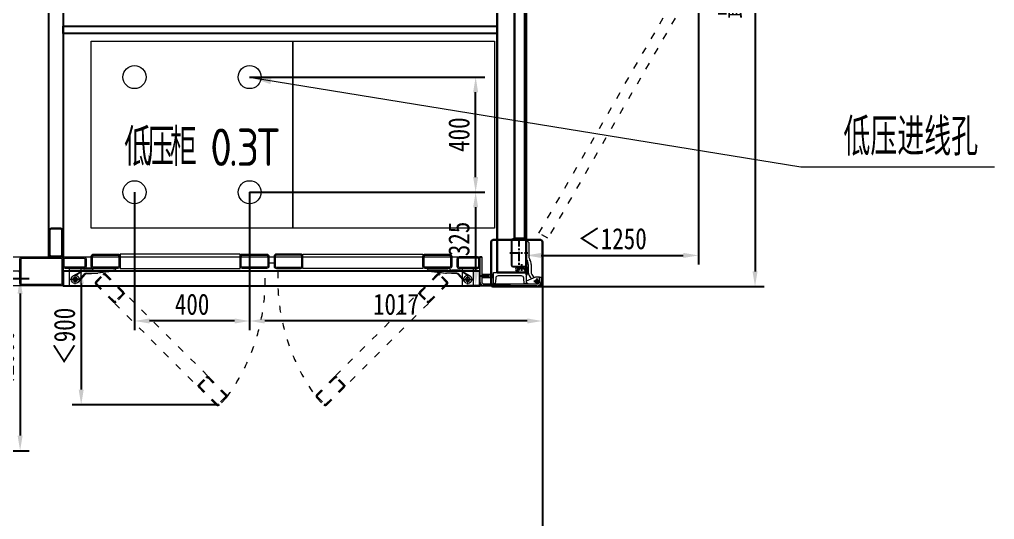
# Model space of a CAD drawing. Header units: millimetres. Extents: x 0 to 87554, y -20854 to 20404.
# Drawn here: x 11251 to 14638, y 4134 to 5872 of the extents above; entities that cross this region are included whole.
import ezdxf

# ---------------------------------------------------------------- set-up
doc = ezdxf.new("R2010")
doc.units = ezdxf.units.MM
doc.linetypes.add('ACAD_ISO03W100', pattern=[30, 12, -18])
doc.linetypes.add('CENTER', pattern=[50.8, 31.75, -6.35, 6.35, -6.35])
doc.layers.get('0').update_dxf_attribs({"lineweight": 15})
doc.layers.get('Defpoints').update_dxf_attribs({"lineweight": 15})
for name, color, linetype, lineweight in [('AM_0', 7, 'Continuous', 30), ('CO', 7, 'Continuous', 9), ('THICK', 7, 'Continuous', 0), ('标注', 1, 'Continuous', 18)]:
    doc.layers.add(name, color=color, linetype=linetype, lineweight=lineweight)
doc.layers.add('CT', color=4, linetype='CENTER')
doc.styles.get("Standard").update_dxf_attribs({"font": 'isocp.shx', "width": 0.707, "bigfont": 'hztxt.shx'})
doc.styles.add('txtstyle_200', font='tssdeng.shx', dxfattribs={"bigfont": 'hztxt.shx'})
doc.styles.add('仿宋', font='', dxfattribs={"width": 0.8})
doc.styles.get('仿宋').set_extended_font_data('仿宋_gb2312')
doc.dimstyles.new('12倍', dxfattribs={"dimscale": 21, "dimtxt": 3.5, "dimasz": 2.5, "dimexe": 1.5, "dimexo": 0, "dimgap": 1, "dimtad": 1, "dimtoh": 1, "dimdsep": 46, "dimtxsty": '仿宋', "dimcen": 2.5, "dimdle": 5, "dimclrd": 4, "dimclre": 4, "dimclrt": 3, "dimadec": 0, "dimazin": 0, "dimtfac": 1, "dimtmove": 0, "dimatfit": 3, "dimfxl": 1, "dimtolj": 1, "dimarcsym": 0})
doc.dimstyles.new('DJ', dxfattribs={"dimtxt": 75, "dimasz": 75, "dimexe": 20, "dimexo": 0, "dimgap": 20, "dimtad": 1, "dimdec": 1, "dimtxsty": 'Standard', "dimcen": 10, "dimclrd": 95, "dimclre": 95, "dimclrt": 95, "dimadec": 0, "dimazin": 0, "dimtfac": 1, "dimtdec": 1, "dimtmove": 1, "dimatfit": 3, "dimfxl": 1, "dimlwd": 13, "dimlwe": 15, "dimarcsym": 0})

# ---------------------------------------------------------------- blocks, each defined once
blk = doc.blocks.new('*D103')
at = {"layer": 'Defpoints', "color": 0, "lineweight": -3, "transparency": 16777216}
for p in [(13609.3, 6010.9), (13010.4, 5130.1), (13609.3, 5052)]:
    blk.add_point(p, dxfattribs=at)
at = {"layer": 'THICK', "color": 4, "linetype": 'Continuous', "lineweight": -2, "transparency": 16777216}
for p, q in [((13609.3, 6010.9), (13609.3, 5020.5)), ((13010.4, 5130.1), (13010.4, 5020.5)), ((13062.9, 5052), (13556.8, 5052))]:
    blk.add_line(p, q, dxfattribs=at)
at = {"layer": 'THICK', "color": 4, "lineweight": -3, "transparency": 16777216}
for points in [[(13062.9, 5060.7), (13062.9, 5043.2), (13010.4, 5052)], [(13556.8, 5060.7), (13556.8, 5043.2), (13609.3, 5052)]]:
    blk.add_solid(points, dxfattribs=at)
at = {"layer": 'THICK', "color": 3, "lineweight": -3, "transparency": 16777216, "insert": (13309.8, 5109.7), "char_height": 73.5, "attachment_point": 5, "style": '仿宋'}
blk.add_mtext('\\A1;＜1250', dxfattribs=at)
blk = doc.blocks.new('*D48')
at = {"layer": 'Defpoints', "color": 0, "lineweight": -3, "transparency": 16777216}
for p in [(7009.4, 5045.2), (13067.4, 5045.2), (7009.4, 4009.9)]:
    blk.add_point(p, dxfattribs=at)
at = {"layer": 'THICK', "color": 4, "linetype": 'Continuous', "lineweight": -2, "transparency": 16777216}
for p, q in [((7009.4, 5045.2), (7009.4, 3978.4)), ((13067.4, 5045.2), (13067.4, 3978.4)), ((13014.9, 4009.9), (7061.9, 4009.9))]:
    blk.add_line(p, q, dxfattribs=at)
at = {"layer": 'THICK', "color": 4, "lineweight": -3, "transparency": 16777216}
for points in [[(7061.9, 4018.7), (7061.9, 4001.2), (7009.4, 4009.9)], [(13014.9, 4018.7), (13014.9, 4001.2), (13067.4, 4009.9)]]:
    blk.add_solid(points, dxfattribs=at)
at = {"layer": 'THICK', "color": 3, "lineweight": -3, "transparency": 16777216, "insert": (10111.4, 4093.9), "char_height": 73.5, "attachment_point": 5, "style": '仿宋'}
blk.add_mtext('\\A1;最大长度 6058{\\H0.7x;\\S+0^ -5;}', dxfattribs=at)
blk = doc.blocks.new('*D49')
at = {"layer": 'Defpoints', "color": 0, "lineweight": -3, "transparency": 16777216}
for p in [(13020.7, 7381.8), (13020.7, 4943.8), (13805.9, 4943.8)]:
    blk.add_point(p, dxfattribs=at)
at = {"layer": 'THICK', "color": 4, "linetype": 'Continuous', "lineweight": -2, "transparency": 16777216}
for p, q in [((13020.7, 7381.8), (13837.4, 7381.8)), ((13805.9, 7329.3), (13805.9, 4996.3)), ((13020.7, 4943.8), (13837.4, 4943.8))]:
    blk.add_line(p, q, dxfattribs=at)
at = {"layer": 'THICK', "color": 4, "lineweight": -3, "transparency": 16777216}
for points in [[(13797.2, 7329.3), (13814.7, 7329.3), (13805.9, 7381.8)], [(13797.2, 4996.3), (13814.7, 4996.3), (13805.9, 4943.8)]]:
    blk.add_solid(points, dxfattribs=at)
at = {"layer": 'THICK', "color": 3, "lineweight": -3, "transparency": 16777216, "insert": (13722, 6162.8), "char_height": 73.5, "attachment_point": 5, "rotation": 90, "style": '仿宋'}
blk.add_mtext('\\A1;最大宽度 2438{\\H0.7x;\\S+0^ -5;}', dxfattribs=at)
blk = doc.blocks.new('gt56y77')
at = {"layer": 'CO'}
for p, q in [((-95.6, 6.5), (-96.9, 2)), ((-95.6, 6.5), (-96.9, 2)), ((-96.9, 0), (-96.9, 2)), ((-96.9, 0), (-96.9, 2)), ((-91.9, -3), (-96.9, 0)), ((-96.9, 0), (-35, -10.3)), ((-91.9, -3), (-96.9, 0)), ((-96.9, 0), (-35, -10.3)), ((-18.2, 2.6), (-19.5, 3.9)), ((-18.2, 2.6), (-19.5, 3.9)), ((12.4, 0), (-12.4, 0)), ((12.4, 0), (-12.4, 0)), ((-91.9, -3), (-35, -10.3)), ((-91.9, -3), (-35, -10.3)), ((6.1, -12.8), (-33.4, -10.5)), ((6.1, -12.8), (-33.4, -10.5)), ((4.4, -10), (-31.5, -10.5)), ((4.4, -10), (-31.5, -10.5)), ((9.5, -14.5), (32.6, -40.8)), ((9.5, -14.5), (32.6, -40.8)), ((26.6, -29.9), (12, -13.4)), ((26.6, -29.9), (12, -13.4)), ((49.9, -19.2), (17.2, -1.2)), ((49.9, -19.2), (17.2, -1.2)), ((49.9, -19.2), (17.2, -1.2)), ((49.9, -19.2), (17.2, -1.2)), ((38.6, -15.3), (17.4, -1.6)), ((38.6, -15.3), (17.4, -1.6)), ((38.6, -15.3), (17.4, -1.6)), ((38.6, -15.3), (17.4, -1.6)), ((26.2, -31.5), (60.2, -31.5)), ((26.2, -31.5), (60.2, -31.5)), ((26.2, -31.5), (60.2, -31.5)), ((26.2, -31.5), (60.2, -31.5)), ((27.2, -31.5), (59.6, -31.5)), ((27.2, -31.5), (59.6, -31.5)), ((27.2, -31.5), (59.6, -31.5)), ((27.2, -31.5), (59.6, -31.5)), ((43.1, -48.3), (43.1, -14.3)), ((43.1, -48.3), (43.1, -14.3)), ((43.1, -48.3), (43.1, -14.3)), ((43.1, -48.3), (43.1, -14.3)), ((43.1, -47.6), (43.1, -14.8)), ((43.1, -47.6), (43.1, -14.8)), ((43.1, -47.6), (43.1, -14.8)), ((43.1, -47.6), (43.1, -14.8))]:
    blk.add_line(p, q, dxfattribs=at)
for points in [[(85.1, 14.5), (85.1, 38.5, 0.414214), (77.1, 46.5), (13.1, 46.5, 0.414214), (5.1, 38.5), (5.1, 14.5, 0.414214), (13.1, 6.5), (77.1, 6.5, 0.414214)], [(81.1, 14.5), (81.1, 38.5, 0.414214), (77.1, 42.5), (13.1, 42.5, 0.414214), (9.1, 38.5), (9.1, 14.5, 0.414214), (13.1, 10.5), (77.1, 10.5, 0.414214)]]:
    blk.add_lwpolyline(points, format="xyb", close=True, dxfattribs=at)
blk.add_lwpolyline([(63.1, 6.5), (23.1, 6.5), (23.1, -53.5), (63.1, -53.5)], close=True, dxfattribs=at)
blk.add_lwpolyline([(63.1, 6.5), (23.1, 6.5), (23.1, -53.5), (63.1, -53.5)], close=True, dxfattribs=at)
blk.add_lwpolyline([(63.1, 6.5), (23.1, 6.5), (23.1, -53.5), (63.1, -53.5)], close=True, dxfattribs=at)
blk.add_lwpolyline([(63.1, 6.5), (23.1, 6.5), (23.1, -53.5), (63.1, -53.5)], close=True, dxfattribs=at)
blk.add_lwpolyline([(63.1, 6.5), (23.1, 6.5), (23.1, -53.5), (63.1, -53.5)], close=True, dxfattribs=at)
blk.add_lwpolyline([(63.1, 6.5), (23.1, 6.5), (23.1, -53.5), (63.1, -53.5)], close=True, dxfattribs=at)
for radius in [14, 14, 14, 14, 8, 8, 8, 8, 6.25, 6.25, 6.25, 6.25]:
    blk.add_circle((43.1, -31.5), radius, dxfattribs=at)
for centre, radius, start, end in [((-25.4, -1.5), 8, 42.7094, 90), ((-25.4, -1.5), 8, 42.7094, 90), ((-12.4, 8), 8, 222.7094, 270), ((-12.4, 8), 8, 222.7094, 270), ((12, -10), 10, 57.1125, 90), ((12, -10), 10, 57.1125, 90), ((12.4, -10), 10, 61.1779, 90), ((12.4, -10), 10, 61.1779, 90), ((-31.9, 14.5), 25, 262.682, 270.7922), ((-31.9, 14.5), 25, 262.682, 270.7922), ((4.5, -20), 10, 41.3869, 90.7922), ((4.5, -20), 10, 41.3869, 90.7922), ((5.8, -17.8), 5, 41.3869, 86.5491), ((5.8, -17.8), 5, 41.3869, 86.5491), ((15.4, -39.8), 15, 16.724, 41.3869), ((15.4, -39.8), 15, 16.724, 41.3869), ((15.4, -39.8), 15, 16.724, 41.3869), ((15.4, -39.8), 15, 16.724, 41.3869), ((46.8, -2.7), 15, 237.1125, 262.7898), ((46.8, -2.7), 15, 237.1125, 262.7898), ((46.8, -2.7), 15, 237.1125, 262.7898), ((46.8, -2.7), 15, 237.1125, 262.7898)]:
    blk.add_arc(centre, radius, start, end, dxfattribs=at)
at = {"layer": 'THICK', "lineweight": -3}
blk.add_line((-95.6, 6.5), (-25.2, 6.5), dxfattribs=at)
blk.add_line((-95.6, 6.5), (-25.2, 6.5), dxfattribs=at)
blk = doc.blocks.new('gy677')
at = {"lineweight": -3}
blk.add_line((-15, 94), (-9, 94), dxfattribs=at)
at = {"layer": 'CO'}
for p, q in [((-15, 9), (-15, 94)), ((-9, 94), (-9, 9)), ((0, 0), (183, 0)), ((192, 9), (192, 24)), ((192, 24), (198, 24)), ((198, 24), (198, 9)), ((183, -6), (0, -6))]:
    blk.add_line(p, q, dxfattribs=at)
for centre, radius, start, end in [((0, 9), 15, 180, 270), ((0, 9), 9, 180, 270), ((183, 9), 9, 270, 0), ((183, 9), 15, 270, 360)]:
    blk.add_arc(centre, radius, start, end, dxfattribs=at)
blk = doc.blocks.new('*D162')
at = {"layer": 'Defpoints', "color": 0, "lineweight": -3}
for p in [(12050.4, 5271.8), (13067.4, 5001.5), (12050.4, 4824)]:
    blk.add_point(p, dxfattribs=at)
at = {"layer": 'THICK', "color": 4, "linetype": 'Continuous', "lineweight": -2}
for p, q in [((12050.4, 5271.8), (12050.4, 4792.5)), ((13067.4, 5001.5), (13067.4, 4792.5)), ((13014.9, 4824), (12102.9, 4824))]:
    blk.add_line(p, q, dxfattribs=at)
at = {"layer": 'THICK', "color": 4, "lineweight": -3}
for points in [[(12102.9, 4832.8), (12102.9, 4815.3), (12050.4, 4824)], [(13014.9, 4832.8), (13014.9, 4815.3), (13067.4, 4824)]]:
    blk.add_solid(points, dxfattribs=at)
at = {"layer": 'THICK', "color": 3, "lineweight": -3, "insert": (12558.9, 4881.8), "char_height": 73.5, "attachment_point": 5, "style": '仿宋'}
blk.add_mtext('\\A1;1017', dxfattribs=at)
blk = doc.blocks.new('*D163')
at = {"layer": 'Defpoints', "color": 0, "lineweight": -3}
for p in [(11650.4, 5271.8), (12050.4, 5271.8), (11650.4, 4824)]:
    blk.add_point(p, dxfattribs=at)
at = {"layer": 'THICK', "color": 4, "linetype": 'Continuous', "lineweight": -2}
for p, q in [((11650.4, 5271.8), (11650.4, 4792.5)), ((12050.4, 5271.8), (12050.4, 4792.5)), ((11997.9, 4824), (11702.9, 4824))]:
    blk.add_line(p, q, dxfattribs=at)
at = {"layer": 'THICK', "color": 4, "lineweight": -3}
for points in [[(11702.9, 4832.8), (11702.9, 4815.3), (11650.4, 4824)], [(11997.9, 4832.8), (11997.9, 4815.3), (12050.4, 4824)]]:
    blk.add_solid(points, dxfattribs=at)
at = {"layer": 'THICK', "color": 3, "lineweight": -3, "insert": (11850.4, 4881.8), "char_height": 73.5, "attachment_point": 5, "style": '仿宋'}
blk.add_mtext('\\A1;400', dxfattribs=at)
blk = doc.blocks.new('*D164')
at = {"layer": 'Defpoints', "color": 0, "lineweight": -3}
for p in [(12050.4, 5271.8), (12835.5, 4946.8), (12956.9, 4946.8)]:
    blk.add_point(p, dxfattribs=at)
at = {"layer": 'THICK', "color": 4, "linetype": 'Continuous', "lineweight": -2}
for p, q in [((12050.4, 5271.8), (12867, 5271.8)), ((12835.5, 5219.3), (12835.5, 4999.3)), ((12956.9, 4946.8), (12804, 4946.8))]:
    blk.add_line(p, q, dxfattribs=at)
at = {"layer": 'THICK', "color": 4, "lineweight": -3}
for points in [[(12826.7, 5219.3), (12844.2, 5219.3), (12835.5, 5271.8)], [(12826.7, 4999.3), (12844.2, 4999.3), (12835.5, 4946.8)]]:
    blk.add_solid(points, dxfattribs=at)
at = {"layer": 'THICK', "color": 3, "lineweight": -3, "insert": (12777.7, 5109.3), "char_height": 73.5, "attachment_point": 5, "rotation": 90, "style": '仿宋'}
blk.add_mtext('\\A1;325', dxfattribs=at)
blk = doc.blocks.new('*D165')
at = {"layer": 'Defpoints', "color": 0, "lineweight": -3}
for p in [(12050.4, 5671.8), (12835.5, 5671.8), (12050.4, 5271.8)]:
    blk.add_point(p, dxfattribs=at)
at = {"layer": 'THICK', "color": 4, "linetype": 'Continuous', "lineweight": -2}
for p, q in [((12050.4, 5671.8), (12867, 5671.8)), ((12835.5, 5324.3), (12835.5, 5619.3)), ((12050.4, 5271.8), (12867, 5271.8))]:
    blk.add_line(p, q, dxfattribs=at)
at = {"layer": 'THICK', "color": 4, "lineweight": -3}
for points in [[(12826.7, 5619.3), (12844.2, 5619.3), (12835.5, 5671.8)], [(12826.7, 5324.3), (12844.2, 5324.3), (12835.5, 5271.8)]]:
    blk.add_solid(points, dxfattribs=at)
at = {"layer": 'THICK', "color": 3, "lineweight": -3, "insert": (12777.7, 5471.8), "char_height": 73.5, "attachment_point": 5, "rotation": 90, "style": '仿宋'}
blk.add_mtext('\\A1;400', dxfattribs=at)
blk = doc.blocks.new('*D166')
at = {"layer": 'Defpoints', "color": 0, "lineweight": -3}
for p in [(11543.3, 5006.8), (11465.2, 4532.9), (11933.9, 4532.9)]:
    blk.add_point(p, dxfattribs=at)
at = {"layer": 'THICK', "color": 4, "linetype": 'Continuous', "lineweight": -2}
for p, q in [((11543.3, 5006.8), (11433.7, 5006.8)), ((11465.2, 4954.3), (11465.2, 4585.4)), ((11933.9, 4532.9), (11433.7, 4532.9))]:
    blk.add_line(p, q, dxfattribs=at)
at = {"layer": 'THICK', "color": 4, "lineweight": -3}
for points in [[(11456.5, 4954.3), (11474, 4954.3), (11465.2, 5006.8)], [(11456.5, 4585.4), (11474, 4585.4), (11465.2, 4532.9)]]:
    blk.add_solid(points, dxfattribs=at)
at = {"layer": 'THICK', "color": 3, "lineweight": -3, "insert": (11407.5, 4769.9), "char_height": 73.5, "attachment_point": 5, "rotation": 90, "style": '仿宋'}
blk.add_mtext('\\A1;＜900', dxfattribs=at)
blk = doc.blocks.new('*D168')
at = {"layer": 'Defpoints', "color": 0, "lineweight": -3}
for p in [(11174.9, 4971.8), (10597.8, 4373.2), (11253, 4373.2)]:
    blk.add_point(p, dxfattribs=at)
at = {"layer": 'THICK', "color": 4, "linetype": 'Continuous', "lineweight": -2}
for p, q in [((11174.9, 4971.8), (11284.5, 4971.8)), ((11253, 4919.3), (11253, 4425.7)), ((10597.8, 4373.2), (11284.5, 4373.2))]:
    blk.add_line(p, q, dxfattribs=at)
at = {"layer": 'THICK', "color": 4, "lineweight": -3}
for points in [[(11244.2, 4919.3), (11261.7, 4919.3), (11253, 4971.8)], [(11244.2, 4425.7), (11261.7, 4425.7), (11253, 4373.2)]]:
    blk.add_solid(points, dxfattribs=at)
at = {"layer": 'THICK', "color": 3, "lineweight": -3, "insert": (11195.2, 4672.5), "char_height": 73.5, "attachment_point": 5, "rotation": 90, "style": '仿宋'}
blk.add_mtext('\\A1;＜1000', dxfattribs=at)

msp = doc.modelspace()

# ---------------------------------------------------------------- linework, layer by layer
msp.add_line((12117.388, 5026.67), (12135.388, 5026.67))
at = {"lineweight": -3}
for points in [[(11402.388, 5046.757), (11352.388, 5046.757), (11352.388, 7278.757), (11402.388, 7278.757)], [(11402.388, 5848.757), (12910.388, 5848.757), (12910.388, 5823.757), (11402.388, 5823.757)], [(12850.387, 4996.756), (11402.388, 4996.756), (11402.388, 4946.757), (12850.387, 4946.757)]]:
    msp.add_lwpolyline(points, close=True, dxfattribs=at)
at = {"color": 87, "lineweight": 13}
for points in [[(11500.388, 5796.757), (12200.388, 5796.757), (12200.388, 5146.757), (11500.388, 5146.757)], [(12200.388, 5796.757), (12900.388, 5796.757), (12900.388, 5146.757), (12200.388, 5146.757)]]:
    msp.add_lwpolyline(points, close=True, dxfattribs=at)
at = {"color": 6, "lineweight": 13}
for centre in [(11650.388, 5671.757), (12050.388, 5671.757), (11650.388, 5271.757), (12050.388, 5271.757)]:
    msp.add_circle(centre, 40, dxfattribs=at)
at = {"layer": 'AM_0'}
for points in [[(12910.388, 7332.757), (13010.388, 7332.757), (13010.388, 4992.757), (12910.388, 4992.757)], [(12970.389, 5110.757), (12970.389, 6053.757), (13006.389, 6053.757), (13006.389, 5110.757)]]:
    msp.add_lwpolyline(points, close=True, dxfattribs=at)
msp.add_lwpolyline([(13067.387, 5099.757, 0.41421356), (13061.387, 5105.757), (12895.387, 5105.757, 0.41421356), (12889.387, 5099.757), (12889.387, 4949.757, 0.41421356), (12895.387, 4943.757), (13052.887, 4943.757, 0.41421356), (13067.387, 4958.257)], format="xyb", close=True, dxfattribs=at)
at = {"layer": 'CO'}
for p, q in [((13010.388, 5101.757), (13010.388, 5047.886)), ((13015.888, 5101.757), (13010.388, 5101.757)), ((13020.388, 5097.257), (13015.888, 5101.757)), ((13020.388, 5097.257), (13020.388, 5047.886)), ((13018.388, 5020.757), (13018.388, 4994.392)), ((13028.388, 5020.757), (13028.388, 4994.392)), ((11437.64, 4981.023), (11470.344, 4999.018)), ((11444.389, 4951.929), (11444.389, 4985.965)), ((11444.389, 4951.929), (11444.389, 4985.965)), ((11444.389, 4952.618), (11444.389, 4985.465)), ((11444.389, 4952.618), (11444.389, 4985.465)), ((11448.894, 4984.932), (11470.117, 4998.655)), ((11478.015, 4985.74), (11454.893, 4959.501)), ((11460.909, 4970.329), (11475.483, 4986.869)), ((11475.165, 5000.257), (11499.887, 5000.257)), ((11481.465, 4987.425), (11520.894, 4989.803)), ((11483.124, 4990.256), (11519.044, 4989.76)), ((11505.765, 5002.831), (11507.014, 5004.183)), ((11584.389, 5000.257), (11522.574, 4989.961)), ((11579.389, 4997.257), (11522.574, 4989.961)), ((11579.389, 4997.257), (11584.389, 5000.257)), ((11583.099, 5006.757), (11584.389, 5002.257)), ((11584.389, 5000.257), (11584.389, 5002.257)), ((12977.378, 4998.09), (12975.33, 5001.288)), ((13005.186, 5006.475), (12982.486, 5006.475)), ((12987.486, 5005.275), (12987.486, 5006.475)), ((13002.456, 5005.275), (12987.486, 5005.275)), ((13008.108, 4997.476), (13004.183, 5004.275)), ((13009.494, 4997.475), (13005.223, 5004.875)), ((13009.5, 4997.475), (13008.113, 4997.475)), ((13035.532, 4979.071), (13039.85, 4975.448)), ((11461.373, 4968.757), (11427.337, 4968.757)), ((11461.373, 4968.757), (11427.337, 4968.757)), ((11460.327, 4968.757), (11427.95, 4968.757)), ((11460.327, 4968.757), (11427.95, 4968.757)), ((13029.104, 4971.411), (13029.57, 4971.02))]:
    msp.add_line(p, q, dxfattribs=at)
for points in [[(11394.388, 5146.757), (11360.388, 5146.757, 0.41421356), (11352.388, 5138.757), (11352.388, 5054.757, 0.41421356), (11360.388, 5046.757), (11394.388, 5046.757, 0.41421356), (11402.388, 5054.757), (11402.388, 5138.757, 0.41421356)], [(11394.388, 5142.757), (11360.388, 5142.757, 0.41421356), (11356.388, 5138.757), (11356.388, 5054.757, 0.41421356), (11360.388, 5050.757), (11394.388, 5050.757, 0.41421356), (11398.388, 5054.757), (11398.388, 5138.757, 0.41421356)], [(13004.639, 5010.757), (12966.139, 5010.757, -0.41421356), (12960.389, 5016.507), (12960.389, 5105.007, -0.41421356), (12966.139, 5110.757), (13004.639, 5110.757, -0.41421356), (13010.389, 5105.007), (13010.389, 5016.507, -0.41421356)], [(13004.639, 5013.057), (12966.139, 5013.057, -0.41421356), (12962.689, 5016.507), (12962.689, 5105.007, -0.41421356), (12966.139, 5108.457), (13004.639, 5108.457, -0.41421356), (13008.089, 5105.007), (13008.089, 5016.507, -0.41421356)], [(11260.388, 5046.757), (11394.388, 5046.757, -0.41421356), (11402.388, 5038.757), (11402.388, 4954.757, -0.41421356), (11394.388, 4946.757), (11260.388, 4946.757, -0.41421356), (11252.388, 4954.757), (11252.388, 5038.757, -0.41421356)], [(11402.388, 5014.757), (11402.388, 5038.757, -0.41421356), (11410.388, 5046.757), (11474.388, 5046.757, -0.41421356), (11482.388, 5038.757), (11482.388, 5014.757, -0.41421356), (11474.388, 5006.757), (11410.388, 5006.757, -0.41421356)], [(11500.388, 5014.756), (11500.388, 5048.756, -0.41421356), (11508.388, 5056.756), (11592.388, 5056.756, -0.41421356), (11600.388, 5048.756), (11600.388, 5014.756, -0.41421356), (11592.388, 5006.756), (11508.388, 5006.756, -0.41421356)], [(11504.388, 5014.756), (11504.388, 5048.756, -0.41421356), (11508.388, 5052.756), (11592.388, 5052.756, -0.41421356), (11596.388, 5048.756), (11596.388, 5014.756, -0.41421356), (11592.388, 5010.756), (11508.388, 5010.756, -0.41421356)], [(12017.388, 5014.756), (12017.388, 5048.756, -0.41421356), (12025.388, 5056.756), (12109.388, 5056.756, -0.41421356), (12117.388, 5048.756), (12117.388, 5014.756, -0.41421356), (12109.388, 5006.756), (12025.388, 5006.756, -0.41421356)], [(12021.388, 5014.756), (12021.388, 5048.756, -0.41421356), (12025.388, 5052.756), (12109.388, 5052.756, -0.41421356), (12113.388, 5048.756), (12113.388, 5014.756, -0.41421356), (12109.388, 5010.756), (12025.388, 5010.756, -0.41421356)], [(12235.388, 5014.756), (12235.388, 5048.756, 0.41421356), (12227.388, 5056.756), (12143.388, 5056.756, 0.41421356), (12135.388, 5048.756), (12135.388, 5014.756, 0.41421356), (12143.388, 5006.756), (12227.388, 5006.756, 0.41421356)], [(12231.388, 5014.756), (12231.388, 5048.756, 0.41421356), (12227.388, 5052.756), (12143.388, 5052.756, 0.41421356), (12139.388, 5048.756), (12139.388, 5014.756, 0.41421356), (12143.388, 5010.756), (12227.388, 5010.756, 0.41421356)], [(12652.387, 5014.756), (12652.387, 5048.756, -0.41421356), (12660.387, 5056.756), (12744.387, 5056.756, -0.41421356), (12752.387, 5048.756), (12752.387, 5014.756, -0.41421356), (12744.387, 5006.756), (12660.387, 5006.756, -0.41421356)], [(12656.387, 5014.756), (12656.387, 5048.756, -0.41421356), (12660.387, 5052.756), (12744.387, 5052.756, -0.41421356), (12748.387, 5048.756), (12748.387, 5014.756, -0.41421356), (12744.387, 5010.756), (12660.387, 5010.756, -0.41421356)], [(11260.388, 5042.757), (11394.388, 5042.757, -0.41421356), (11398.388, 5038.757), (11398.388, 4954.757, -0.41421356), (11394.388, 4950.757), (11260.388, 4950.757, -0.41421356), (11256.388, 4954.757), (11256.388, 5038.757, -0.41421356)], [(11406.388, 5014.757), (11406.388, 5038.757, -0.41421356), (11410.388, 5042.757), (11474.388, 5042.757, -0.41421356), (11478.388, 5038.757), (11478.388, 5014.757, -0.41421356), (11474.388, 5010.757), (11410.388, 5010.757, -0.41421356)], [(11252.388, 4991.757, 0.41421356), (11247.388, 4996.757), (11207.388, 4996.757, 0.41421356), (11202.388, 4991.757), (11202.388, 4976.757, 0.41421356), (11207.388, 4971.757), (11247.388, 4971.757, 0.41421356), (11252.388, 4976.757)], [(13002.577, 4973.455, 0.38887873), (12994.608, 4980.757), (12913.168, 4980.757, 0.38887873), (12905.199, 4973.455), (12903.388, 4952.757), (12897.388, 4952.757), (12897.388, 4992.757), (13010.388, 4992.757), (13010.388, 4952.757), (13004.388, 4952.757)], [(13048.388, 4952.757, 0.41421356), (13057.388, 4961.757), (13057.388, 4976.757), (13042.888, 4976.757), (13010.388, 4962.757), (13010.388, 4958.757), (13017.388, 4952.757), (13017.388, 4952.757)]]:
    msp.add_lwpolyline(points, format="xyb", close=True, dxfattribs=at)
for points in [[(12850.387, 4946.757), (7163.387, 4946.757), (7163.387, 5046.757), (12850.387, 5046.757)], [(11424.389, 5006.757), (11464.389, 5006.757), (11464.389, 4946.757), (11424.389, 4946.757)], [(11424.389, 5006.757), (11464.389, 5006.757), (11464.389, 4946.757), (11424.389, 4946.757)]]:
    msp.add_lwpolyline(points, close=True, dxfattribs=at)
msp.add_lwpolyline([(12897.388, 4985.758), (12856.387, 4985.758), (12856.387, 4975.758), (12897.388, 4975.758)], dxfattribs=at)
for centre, radius in [((11444.389, 4968.757), 14), ((11444.389, 4968.757), 14), ((11444.389, 4968.757), 8), ((11444.389, 4968.757), 8), ((11444.389, 4968.757), 6.25), ((11444.389, 4968.757), 6.25), ((13048.388, 4961.757), 6.35)]:
    msp.add_circle(centre, radius, dxfattribs=at)
for centre, radius, start, end in [((13040.388, 5047.886), 30, 180, 212.85988), ((13040.388, 5047.886), 20, 180, 212.85988), ((12987.63, 4998.103), 29.999, 319.3433, 40.8513), ((12998.388, 5020.757), 20, 0, 32.85988), ((12998.388, 5020.757), 30, 0, 32.85988), ((11440.75, 4997.528), 15, 277.210189, 302.887483), ((11440.75, 4997.528), 15, 277.210189, 302.887483), ((11475.547, 4990.257), 10, 90, 122.887483), ((11475.165, 4990.257), 10, 90, 118.822069), ((11482.986, 4980.257), 10, 89.207825, 138.61312), ((11481.766, 4982.434), 5, 93.450888, 138.61312), ((11499.887, 5008.257), 8, 270, 317.29061), ((11512.892, 4998.757), 8, 90, 137.29061), ((11519.389, 5014.757), 25, 269.207825, 277.317974), ((12980.386, 5004.525), 6, 89.9999, 212.6393), ((12988.328, 5005.103), 13, 212.639, 251.7393), ((12982.486, 5003.475), 3, 89.9999, 199.1358), ((12993.929, 5007.103), 15, 197.5869, 253.0084), ((13002.456, 5003.275), 3.2, 30.0018, 89.99992), ((13002.456, 5003.275), 2, 29.9977, 89.99992), ((13005.186, 5001.475), 5, 19.5685, 89.99992), ((12981.629, 4993.103), 30, 343.3317, 19.5663), ((13048.388, 4994.392), 30, 180, 230), ((13048.388, 4994.392), 20, 180, 230), ((11472.163, 4960.412), 15, 138.61312, 163.276009), ((11472.163, 4960.412), 15, 138.61312, 163.276009)]:
    msp.add_arc(centre, radius, start, end, dxfattribs=at)
at = {"layer": 'CT'}
for p, q in [((12985.389, 5114.698), (12985.389, 4999.696)), ((12953.986, 5060.757), (13016.497, 5060.757)), ((12995.524, 4997.944), (12995.524, 5021.151)), ((12851.779, 4980.758), (12901.8, 4980.758)), ((13057.902, 4961.757), (13037.861, 4961.757)), ((13048.388, 4971.696), (13048.388, 4951.942))]:
    msp.add_line(p, q, dxfattribs=at)
at = {"layer": 'THICK', "lineweight": -3}
msp.add_line((11583.099, 5006.757), (11512.743, 5006.756), dxfattribs=at)
at = {"layer": 'THICK', "color": 4, "linetype": 'ACAD_ISO03W100', "ltscale": 2}
for points in [[(13055.339, 5129.795), (13526.839, 5946.457), (13558.016, 5928.457), (13086.516, 5111.795)], [(11904.242, 4633.353), (11616.922, 4920.674), (11581.566, 4885.318), (11868.887, 4597.998)], [(12348.533, 4633.353), (12635.854, 4920.674), (12671.209, 4885.318), (12383.889, 4597.998)]]:
    msp.add_lwpolyline(points, close=True, dxfattribs=at)
at = {"layer": 'THICK'}
for points in [[(12017.388, 5056.756), (11600.388, 5056.756), (11600.388, 5006.756), (12017.388, 5006.756)], [(12235.388, 5056.756), (12652.387, 5056.756), (12652.387, 5006.756), (12235.388, 5006.756)]]:
    msp.add_lwpolyline(points, close=True, dxfattribs=at)
at = {"layer": 'THICK', "color": 4, "linetype": 'ACAD_ISO03W100', "ltscale": 2}
for points in [[(11516.512, 4961.686), (11540.554, 4985.728, -0.41421356), (11551.868, 4985.728), (11611.265, 4926.331, -0.41421356), (11611.265, 4915.017), (11587.223, 4890.975, -0.41421356), (11575.909, 4890.975), (11516.512, 4950.372, -0.41421356)], [(11519.341, 4958.858), (11543.382, 4982.899, -0.41421356), (11549.039, 4982.899), (11608.436, 4923.502, -0.41421356), (11608.436, 4917.845), (11584.395, 4893.804, -0.41421356), (11578.738, 4893.804), (11519.341, 4953.201, -0.41421356)], [(12736.263, 4961.686), (12712.221, 4985.728, 0.41421356), (12700.908, 4985.728), (12641.511, 4926.331, 0.41421356), (12641.511, 4915.017), (12665.552, 4890.975, 0.41421356), (12676.866, 4890.975), (12736.263, 4950.372, 0.41421356)], [(12733.434, 4958.858), (12709.393, 4982.899, 0.41421356), (12703.736, 4982.899), (12644.339, 4923.502, 0.41421356), (12644.339, 4917.845), (12668.381, 4893.804, 0.41421356), (12674.038, 4893.804), (12733.434, 4953.201, 0.41421356)], [(11874.543, 4603.655), (11898.585, 4627.697, -0.41421356), (11909.899, 4627.697), (11969.296, 4568.3, -0.41421356), (11969.296, 4556.986), (11945.254, 4532.944, -0.41421356), (11933.94, 4532.944), (11874.543, 4592.341, -0.41421356)], [(11877.372, 4600.827), (11901.413, 4624.868, -0.41421356), (11907.07, 4624.868), (11966.467, 4565.471, -0.41421356), (11966.467, 4559.814), (11942.426, 4535.773, -0.41421356), (11936.769, 4535.773), (11877.372, 4595.17, -0.41421356)], [(12378.232, 4603.655), (12354.19, 4627.697, 0.41421356), (12342.877, 4627.697), (12283.48, 4568.3, 0.41421356), (12283.48, 4556.986), (12307.521, 4532.944, 0.41421356), (12318.835, 4532.944), (12378.232, 4592.341, 0.41421356)], [(12375.403, 4600.827), (12351.362, 4624.868, 0.41421356), (12345.705, 4624.868), (12286.308, 4565.471, 0.41421356), (12286.308, 4559.814), (12310.35, 4535.773, 0.41421356), (12316.006, 4535.773), (12375.403, 4595.17, 0.41421356)]]:
    msp.add_lwpolyline(points, format="xyb", close=True, dxfattribs=at)
for centre, start, end in [((11410.958, 4968.757), 323.645509, 2.312711), ((12841.818, 4968.757), 177.687289, 216.354491)]:
    msp.add_arc(centre, 693.827, start, end, dxfattribs=at)

# ---------------------------------------------------------------- block references
at = {"lineweight": -3}
for name, p in [('gt56y77', (12765.25, 5000.257)), ('gy677', (12865.386, 4952.757))]:
    msp.add_blockref(name, p, dxfattribs=at)

# ---------------------------------------------------------------- texts
at = {"layer": '标注', "color": 1, "insert": (14112.893, 5181.653), "char_height": 130, "width": 1197.11505, "attachment_point": 7, "style": 'txtstyle_200'}
msp.add_mtext('{\\Fgbenor,gbcbig|c134;低压进线孔 \\P }', dxfattribs=at)
at = {"layer": '标注', "color": 1, "lineweight": 0, "insert": (11614.611, 5362.555), "char_height": 130, "width": 564.76759, "attachment_point": 7, "style": 'txtstyle_200'}
msp.add_mtext('{\\Fgbenor,gbcbig|c134;\\T0.8;低压柜 0.3T}', dxfattribs=at)

# ---------------------------------------------------------------- dimensions: what is measured, and where the dimension line sits
at = {"layer": 'THICK', "lineweight": -3}
for base, p1, p2, text, picture, middle in [((13805.928, 4943.757), (13020.677, 7381.757), (13020.677, 4943.757), '最大宽度 <>{\\H0.7x;\\S+0^ -5;}', '*D49', (13722.002, 6162.757)), ((11465.236, 4532.944), (11543.344, 5006.756), (11933.94, 4532.944), '＜900', '*D166', (11407.486, 4769.85)), ((11252.997, 4373.196), (11174.888, 4971.757), (10597.803, 4373.196), '＜1000', '*D168', (11195.247, 4672.477))]:
    dim = msp.add_linear_dim(base=base, p1=p1, p2=p2, angle=270, text=text, dimstyle='12倍', dxfattribs=at)
    dim.commit()
    dim.dimension.update_dxf_attribs({"geometry": picture, "text_midpoint": middle})
dim = msp.add_linear_dim(base=(13609.284, 5051.953), p1=(13010.388, 5130.061), p2=(13609.284, 6010.863), text='＜1250', dimstyle='12倍', dxfattribs=at)
dim.commit()
dim.dimension.update_dxf_attribs({"geometry": '*D103', "text_midpoint": (13309.836, 5109.703)})
for base, p2, picture, middle in [((12835.461, 5671.757), (12050.388, 5671.757), '*D165', (12777.711, 5471.757)), ((12835.461, 4946.757), (12956.887, 4946.757), '*D164', (12777.711, 5109.257))]:
    dim = msp.add_linear_dim(base=base, p1=(12050.388, 5271.757), p2=p2, angle=90, dimstyle='12倍', dxfattribs=at)
    dim.commit()
    dim.dimension.update_dxf_attribs({"geometry": picture, "text_midpoint": middle})
for base, p1, p2, picture, middle in [((11650.388, 4824.035), (12050.388, 5271.757), (11650.388, 5271.757), '*D163', (11850.388, 4881.785)), ((12050.388, 4824.035), (13067.387, 5001.517), (12050.388, 5271.757), '*D162', (12558.888, 4881.785))]:
    dim = msp.add_linear_dim(base=base, p1=p1, p2=p2, dimstyle='12倍', dxfattribs=at)
    dim.commit()
    dim.dimension.update_dxf_attribs({"geometry": picture, "text_midpoint": middle})
dim = msp.add_linear_dim(base=(7009.387, 4009.926), p1=(13067.387, 5045.218), p2=(7009.387, 5045.218), angle=180, text='最大长度 <>{\\H0.7x;\\S+0^ -5;}', dimstyle='12倍', dxfattribs=at)
dim.commit()
dim.dimension.update_dxf_attribs({"geometry": '*D48', "text_midpoint": (10111.387, 4009.926), "dimtype": 160})

# ---------------------------------------------------------------- leaders
msp.add_leader([(12050.388, 5671.757), (13964.53, 5359.899), (14637.808, 5359.899)], dimstyle='DJ', override={"dimgap": 20, "dimtad": 0, "dimfxl": 1.25, "dimarcsym": 1}, dxfattribs=at)

doc.saveas('drawing.dxf')
